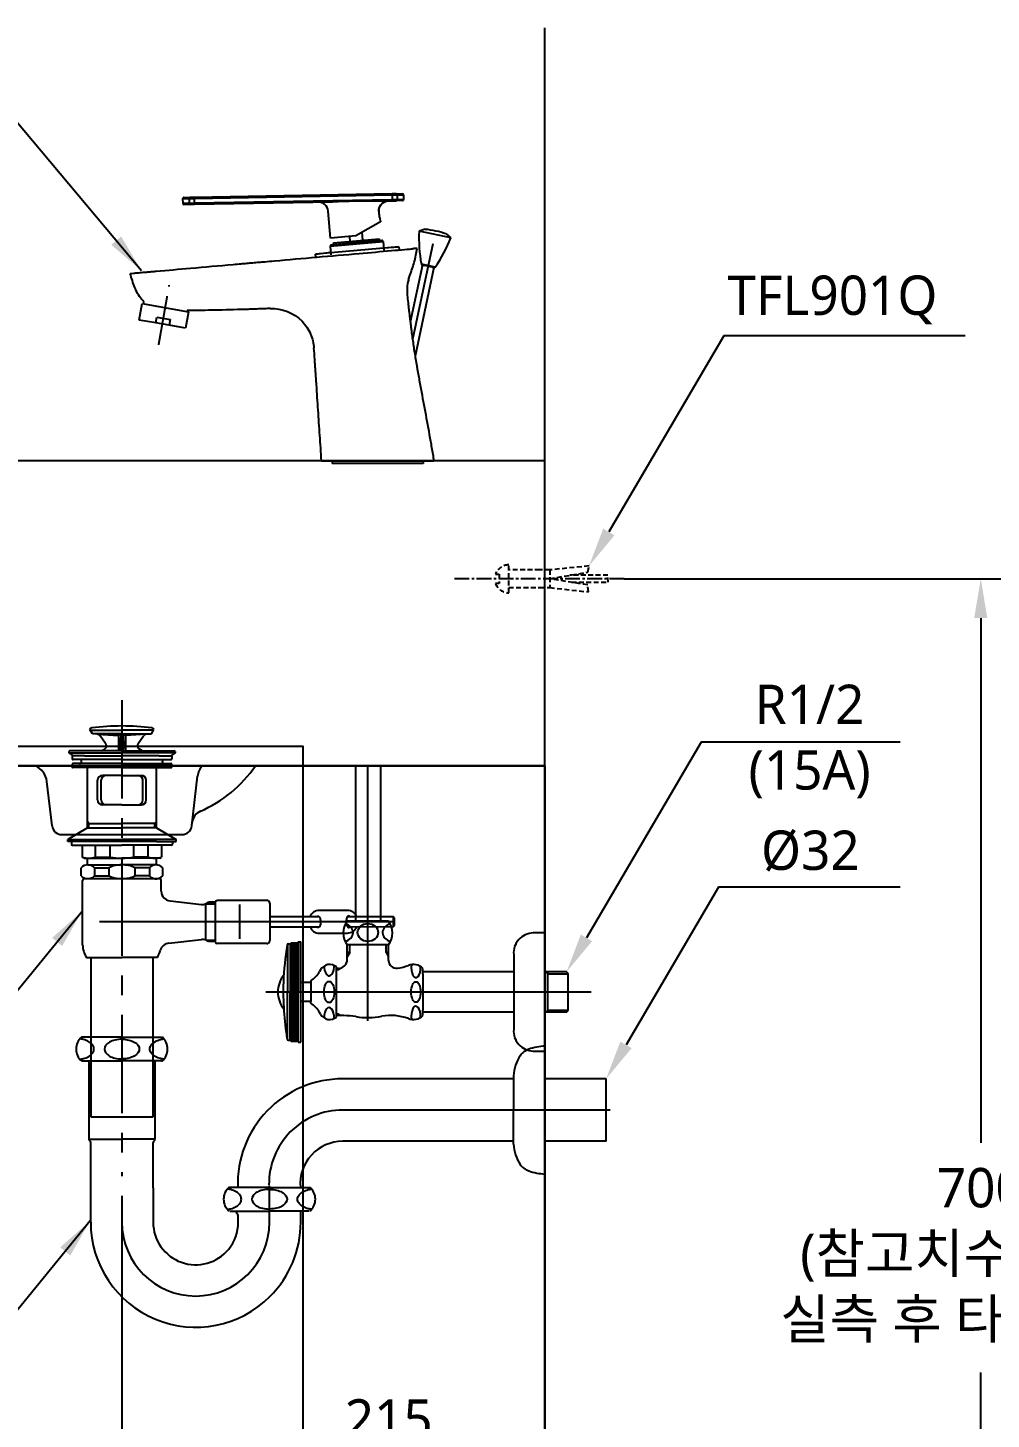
# Model space of a CAD drawing. Extents: x 6362 to 12807, y 0 to 2100.
# Drawn here: x 8499 to 8988, y 382 to 1089 of the extents above; entities that cross this region are included whole.
import ezdxf

# ---------------------------------------------------------------- set-up
doc = ezdxf.new("R2010")
doc.units = 0
doc.header["$LTSCALE"] = 20
doc.header["$MEASUREMENT"] = 0
for name, pattern in [('CENTER', [2, 1.25, -0.25, 0.25, -0.25]), ('CENTER2', [1.125, 0.75, -0.125, 0.125, -0.125]), ('HIDDEN2', [0.1875, 0.125, -0.0625])]:
    doc.linetypes.add(name, pattern=pattern)
doc.layers.get('0').update_dxf_attribs({"linetype": 'CONTINUOUS'})
doc.layers.get('DEFPOINTS').update_dxf_attribs({"linetype": 'CONTINUOUS'})
for name, color, linetype in [('1', 1, 'CONTINUOUS'), ('3', 3, 'CONTINUOUS'), ('4', 4, 'CONTINUOUS'), ('6', 6, 'CONTINUOUS'), ('7', 7, 'CONTINUOUS'), ('CENTER', 2, 'CENTER')]:
    doc.layers.add(name, color=color, linetype=linetype)
doc.styles.get("Standard").update_dxf_attribs({"font": 'NanumGothic.ttf'})
doc.dimstyles.get("Standard").update_dxf_attribs({"dimtxt": 2.5, "dimasz": 2, "dimexe": 2, "dimexo": 1, "dimgap": 1.5, "dimtad": 1, "dimdec": 0, "dimlfac": 10, "dimrnd": 0.5, "dimzin": 0, "dimdsep": 46, "dimtxsty": 'Standard', "dimcen": 0, "dimclrt": 2, "dimadec": 0, "dimazin": 0, "dimtfac": 1, "dimtdec": 0, "dimtmove": 0, "dimatfit": 3, "dimfxl": 1, "dimtolj": 1, "dimtzin": 0, "dimarcsym": 0})

# ---------------------------------------------------------------- blocks, each defined once
blk = doc.blocks.new('*D48')
at = {"color": 3, "lineweight": -2, "transparency": 16777216}
for p, q in [((8801.87, 809.14), (9003.11, 809.14)), ((8983.11, 789.14), (8983.11, 522.47)), ((8983.11, 129.14), (8983.11, 405.82)), ((8761.62, 109.14), (9003.11, 109.14))]:
    blk.add_line(p, q, dxfattribs=at)
at = {"color": 3, "transparency": 16777216}
for points in [[(8979.77, 789.14), (8986.44, 789.14), (8983.11, 809.14)], [(8979.77, 129.14), (8986.44, 129.14), (8983.11, 109.14)]]:
    blk.add_solid(points, dxfattribs=at)
at = {"layer": 'DEFPOINTS', "color": 0, "transparency": 16777216}
for p in [(8801.87, 809.14), (8761.62, 109.14), (8983.11, 109.14)]:
    blk.add_point(p, dxfattribs=at)
at = {"color": 2, "transparency": 16777216, "insert": (8983.11, 464.14), "char_height": 20, "attachment_point": 5}
blk.add_mtext('\\A1;700\\P(참고치수이므로\\P실측 후 타공할 것)', dxfattribs=at)
blk = doc.blocks.new('*D56')
at = {"color": 3, "lineweight": -2, "transparency": 16777216}
for p, q in [((8546.62, 495.6), (8546.62, 342.05)), ((8761.62, 424.14), (8761.62, 342.05)), ((8566.62, 362.05), (8741.62, 362.05))]:
    blk.add_line(p, q, dxfattribs=at)
at = {"color": 3, "transparency": 16777216}
for points in [[(8566.62, 365.38), (8566.62, 358.71), (8546.62, 362.05)], [(8741.62, 365.38), (8741.62, 358.71), (8761.62, 362.05)]]:
    blk.add_solid(points, dxfattribs=at)
at = {"layer": 'DEFPOINTS', "color": 0, "transparency": 16777216}
for p in [(8546.62, 495.6), (8761.62, 424.14), (8761.62, 362.05)]:
    blk.add_point(p, dxfattribs=at)
at = {"color": 2, "transparency": 16777216, "insert": (8682.21, 382.05), "char_height": 20, "attachment_point": 5}
blk.add_mtext('\\A1;215', dxfattribs=at)

msp = doc.modelspace()

# ---------------------------------------------------------------- linework, layer by layer
at = {"ltscale": 0.5}
for p, q in [((8653.55311, 869.14283), (8653.55311, 867.66431)), ((8699.68133, 869.14283), (8699.68133, 867.66431))]:
    msp.add_line(p, q, dxfattribs=at)
at = {"linetype": 'HIDDEN2'}
msp.add_line((8764.057, 813.64283), (8764.057, 804.64283), dxfattribs=at)
at = {"linetype": 'CENTER2', "ltscale": 0.5}
msp.add_line((8801.87292, 809.14283), (8715.27245, 809.14283), dxfattribs=at)
for p, q in [((8411.61722, 714.14283), (8761.61722, 714.14283)), ((8761.61722, 714.14283), (8761.61722, 424.14283))]:
    msp.add_line(p, q)
at = {"color": 2}
msp.add_line((8516.07163, 679.14283), (8577.16282, 679.14283), dxfattribs=at)
at = {"linetype": 'HIDDEN2'}
msp.add_lwpolyline([(8743.1787, 802.05353), (8743.1787, 816.23214, 0.316316832), (8736.508, 811.54283), (8738.29087, 811.54283), (8738.29087, 806.74283), (8736.508, 806.74283, 0.316316832)], format="xyb", close=True, dxfattribs=at)
for points in [[(8743.1787, 804.64283), (8758.98488, 804.64283), (8764.057, 804.64283), (8783.67623, 802.50614), (8783.3465, 806.01099), (8764.057, 809.14283), (8783.3465, 812.53727), (8784.00597, 815.67955), (8764.057, 813.64283), (8758.98488, 813.64283), (8743.1787, 813.64283)], [(8775.14347, 807.34283), (8793.66782, 807.34283), (8793.6192, 810.94283), (8774.28583, 810.94283)]]:
    msp.add_lwpolyline(points, dxfattribs=at)
at = {"layer": '1'}
msp.add_line((8761.61722, 109.14283), (8761.61722, 1089.14283), dxfattribs=at)
at = {"layer": '1', "color": 7, "linetype": 'Continuous'}
for p, q in [((8683.89437, 1004.73344), (8583.41296, 1002.97954)), ((8583.42169, 1002.47961), (8683.90309, 1004.23352)), ((8686.13557, 1004.77257), (8683.89437, 1004.73344)), ((8683.89437, 1004.73344), (8683.90309, 1004.23352)), ((8683.90309, 1004.23352), (8686.59254, 1004.28047)), ((8683.90309, 1004.23352), (8683.94672, 1001.7339)), ((8686.13557, 1004.77257), (8689.1952, 1004.82597)), ((8686.59254, 1004.28047), (8689.70385, 1004.33478)), ((8686.63617, 1001.78085), (8686.59254, 1004.28047)), ((8689.70385, 1004.33478), (8689.74748, 1001.83516)), ((8577.62093, 1002.37836), (8580.73224, 1002.43267)), ((8577.66456, 999.87874), (8577.62093, 1002.37836)), ((8580.77587, 999.93305), (8577.66456, 999.87874)), ((8578.11212, 1002.88701), (8581.17176, 1002.94042)), ((8581.23284, 999.44095), (8578.17321, 999.38754)), ((8580.73224, 1002.43267), (8583.42169, 1002.47961)), ((8580.73224, 1002.43267), (8580.77587, 999.93305)), ((8583.46532, 999.97999), (8580.77587, 999.93305)), ((8583.41296, 1002.97954), (8581.17176, 1002.94042)), ((8581.23284, 999.44095), (8583.47405, 999.48007)), ((8583.41296, 1002.97954), (8583.42169, 1002.47961)), ((8583.46532, 999.97999), (8583.42169, 1002.47961)), ((8683.94672, 1001.7339), (8583.46532, 999.97999)), ((8583.47405, 999.48007), (8583.46532, 999.97999)), ((8583.47405, 999.48007), (8653.66468, 1000.70525)), ((8675.04424, 1001.07844), (8683.95545, 1001.23398)), ((8686.63617, 1001.78085), (8683.94672, 1001.7339)), ((8683.95545, 1001.23398), (8683.94672, 1001.7339)), ((8683.95545, 1001.23398), (8686.19665, 1001.2731)), ((8689.25629, 1001.3265), (8686.19665, 1001.2731)), ((8689.74748, 1001.83516), (8686.63617, 1001.78085)), ((8652.58754, 982.2282), (8651.38149, 996.01347)), ((8677.96027, 990.53319), (8665.53807, 983.36123)), ((8677.87506, 991.50712), (8677.96027, 990.53319)), ((8665.53807, 983.36123), (8652.58754, 982.2282)), ((8662.61668, 980.61075), (8662.40005, 983.08679)), ((8668.54807, 985.09904), (8668.8927, 981.15983)), ((8687.40942, 977.76072), (8644.97152, 974.04789)), ((8652.4368, 978.21439), (8665.88543, 979.39099)), ((8652.4368, 978.21439), (8652.829, 973.73151)), ((8665.84185, 979.88909), (8652.89132, 978.75606)), ((8654.14902, 979.86992), (8677.36036, 981.90065)), ((8654.23618, 978.87372), (8654.14902, 979.86992)), ((8678.79238, 981.02212), (8665.84185, 979.88909)), ((8665.88543, 979.39099), (8679.33405, 980.56759)), ((8677.36036, 981.90065), (8677.44752, 980.90445)), ((8679.33405, 980.56759), (8679.72626, 976.08472)), ((8679.61031, 977.41016), (8687.40942, 977.76072)), ((8687.40942, 977.76072), (8687.53939, 976.27518)), ((8644.97152, 974.04789), (8652.71302, 975.05696)), ((8645.10149, 972.56235), (8644.97152, 974.04789)), ((8555.37933, 940.64003), (8556.85534, 949.0109)), ((8556.85534, 949.0109), (8580.49072, 944.84334)), ((8557.64318, 948.87198), (8557.83055, 949.93459)), ((8563.82127, 939.15149), (8555.37933, 940.64003)), ((8563.82127, 939.15149), (8564.34221, 942.10592)), ((8564.34221, 942.10592), (8571.09372, 940.91544)), ((8571.09372, 940.91544), (8570.57277, 937.96102)), ((8580.49072, 944.84334), (8579.01471, 936.47248)), ((8579.78588, 945.45302), (8579.70288, 944.98227)), ((8570.57277, 937.96102), (8563.82127, 939.15149)), ((8579.01471, 936.47248), (8570.57277, 937.96102)), ((8699.68133, 867.66431), (8653.55311, 867.66431))]:
    msp.add_line(p, q, dxfattribs=at)
at = {"layer": '1', "color": 3}
for p, q in [((8852.44386, 932.57113), (8794.11104, 832.93897)), ((8975.13252, 932.57113), (8852.44386, 932.57113)), ((8840.96695, 726.13382), (8782.7223, 626.65225)), ((8942.20195, 726.13382), (8840.96695, 726.13382)), ((8849.76039, 652.46103), (8802.81424, 572.27725)), ((8942.20195, 652.46103), (8849.76039, 652.46103))]:
    msp.add_line(p, q, dxfattribs=at)
at = {"layer": '1', "color": 7, "linetype": 'Continuous'}
for centre, radius, start, end in [((8689.20393, 1004.32605), 0.5, 1.00020906, 90.99999075), ((8578.12085, 1002.38708), 0.5, 90.99999075, 181.00020906), ((8578.16448, 999.88746), 0.5, 181.00020906, 270.99999075), ((8646.40051, 995.5777), 5, 4.76016004, 90.99999075), ((8689.24756, 1001.82643), 0.5, 270.99999075, 1.00020906), ((8652.93489, 978.25797), 0.5, 95.00014925, 185.00014155), ((8678.83596, 980.52401), 0.5, 5.00014155, 95.00014925), ((8713.01106, 955.51988), 21.5, 165.64525328, 185.92846745)]:
    msp.add_arc(centre, radius, start, end, dxfattribs=at)
at = {"layer": '1', "color": 7, "linetype": 'Continuous', "extrusion": (0, 0, -1)}
msp.add_arc((-8569.44129, 962.35196), 17, 313.07750562, 337.32487262, dxfattribs=at)
for centre, major_axis, ratio, start_param, end_param in [((8686.14429, 1004.27264), (0.00873, -0.49992), 0.896618, 3.141592654, 4.71238898), ((8581.18048, 1002.4405), (-0.00873, 0.49992), 0.896618, 4.71238898, 6.283185307), ((8581.22412, 999.94087), (-0.00873, 0.49992), 0.896618, 3.141592654, 4.71238898), ((8682.09531, 996.20075), (-0.08726, 4.99924), 0.978413, 4.644078119, 6.283185307), ((8682.24638, 996.20339), (0.08726, -4.99924), 0.999997, 1.661177217, 3.141787889), ((8686.18793, 1001.77302), (0.00873, -0.49992), 0.896618, 4.71238898, 6.283185307), ((8713.00983, 955.51545), (-20.71889, 5.74262), 0.999735, 0.000012834, 0.097610156), ((8622.78324, 924.99171), (-19.98137, 7.93692), 1, 1.153488925, 1.989306429)]:
    msp.add_ellipse(centre, major_axis=major_axis, ratio=ratio, start_param=start_param, end_param=end_param, dxfattribs=at)
at = {"layer": '1', "color": 7, "linetype": 'Continuous'}
for points, knots in [([(8675.04424, 1001.07844), (8673.69633, 1001.05491), (8672.3463, 1001.05271), (8669.3637, 1001.04766), (8667.73034, 1001.04646), (8665.52243, 1001.02392), (8664.94774, 1001.01624), (8663.28621, 1000.98798), (8662.19939, 1000.96173), (8659.56, 1000.88453), (8658.00753, 1000.82767), (8655.52525, 1000.74859), (8654.59465, 1000.72149), (8653.66468, 1000.70525)], [0, 0, 0, 0, 0.18944166, 0.18944166, 0.418460024, 0.418460024, 0.499035031, 0.499035031, 0.651443505, 0.651443505, 0.869303726, 0.869303726, 1, 1, 1, 1]), ([(8677.22135, 995.77434), (8677.21753, 995.56515), (8677.21861, 995.34221), (8677.23677, 994.78965), (8677.26124, 994.44721), (8677.33464, 993.79333), (8677.38392, 993.47259), (8677.49431, 992.88505), (8677.55678, 992.61072), (8677.67599, 992.13878), (8677.73396, 991.93657), (8677.82369, 991.63714), (8677.85639, 991.53605), (8677.87573, 991.47615), (8677.87839, 991.46788), (8677.87837, 991.46789)], [0, 0, 0, 0, 0.114939374, 0.114939374, 0.279353996, 0.279353996, 0.440312112, 0.440312112, 0.602680747, 0.602680747, 0.769066054, 0.769066054, 0.935926829, 0.935926829, 1, 1, 1, 1]), ([(8677.26177, 996.59469), (8677.24881, 996.43194), (8677.23717, 996.24943), (8677.22587, 995.9637), (8677.2231, 995.87022), (8677.22135, 995.77434)], [0, 0, 0, 0, 0.685433532, 0.685433532, 1, 1, 1, 1]), ([(8619.23882, 970.29967), (8620.86241, 970.44172), (8629.67708, 971.2129), (8645.69104, 972.61394), (8665.51647, 974.34844), (8678.14639, 975.45341), (8683.5829, 975.92904)], [0, 0, 0, 0, 0.075727638, 0.41110137, 0.746475102, 1, 1, 1, 1]), ([(8683.5829, 975.92904), (8685.90612, 976.13231), (8688.21197, 976.33404), (8692.13556, 976.6773), (8693.61335, 976.8066), (8694.25107, 976.86239)], [0, 0, 0, 0, 0.5, 0.5, 1, 1, 1, 1]), ([(8692.94906, 963.24936), (8693.80091, 965.45933), (8694.54616, 967.73111), (8695.80172, 972.34641), (8696.31302, 974.70009), (8696.70165, 977.07679)], [0, 0, 0, 0, 0.496999027, 0.496999027, 1, 1, 1, 1]), ([(8696.70165, 977.07679), (8696.70187, 977.07681), (8696.69637, 977.07633), (8696.58957, 977.06698), (8696.07928, 977.02234), (8694.89461, 976.91869), (8694.59007, 976.89205), (8694.25107, 976.86239)], [0, 0, 0, 0, 0.083269735, 0.083269735, 0.791492061, 0.791492061, 1, 1, 1, 1]), ([(8563.98039, 965.46518), (8569.82174, 965.97623), (8582.85294, 967.11632), (8597.24535, 968.37549), (8605.79275, 969.12329), (8607.14884, 969.24193)], [0, 0, 0, 0, 0.40612002, 0.90577848, 1, 1, 1, 1]), ([(8607.14884, 969.24193), (8608.15641, 969.33008), (8610.17173, 969.5064), (8612.1864, 969.68266), (8614.20116, 969.85893), (8616.21603, 970.03521), (8618.23151, 970.21155), (8619.23882, 970.29967)], [0, 0, 0, 0, 0.25, 0.5, 0.5, 0.75, 1, 1, 1, 1]), ([(8553.75529, 955.79838), (8553.57441, 956.23131), (8552.44443, 959.01464), (8551.49536, 961.86929), (8550.82811, 964.31451)], [0, 0, 0, 0, 0.156198051, 1, 1, 1, 1]), ([(8552.44849, 964.45627), (8552.5216, 964.46267), (8552.69542, 964.47788), (8553.15205, 964.51783), (8553.92195, 964.58519), (8555.1343, 964.69125), (8556.59397, 964.81895), (8558.25543, 964.96431), (8560.0718, 965.12323), (8561.99554, 965.29153), (8563.31751, 965.40719), (8563.98034, 965.46518)], [0, 0, 0, 0, 0.062499865, 0.125000071, 0.250000481, 0.375000892, 0.500001303, 0.625001713, 0.750002124, 0.875002535, 1, 1, 1, 1]), ([(8691.62604, 953.29927), (8691.75972, 952.01191), (8691.95593, 950.16283), (8692.22036, 947.75264), (8692.3777, 946.34845), (8692.50562, 945.22534), (8692.63496, 944.10239), (8692.79935, 942.69902), (8693.00121, 941.01552), (8693.20787, 939.33262), (8693.41955, 937.65033), (8693.85339, 934.28708), (8694.54504, 929.24748), (8695.39726, 923.66012), (8696.04438, 919.75706), (8696.42877, 917.52923), (8696.81862, 915.30236), (8697.31203, 912.51984), (8698.51601, 905.84533), (8700.37703, 895.84365), (8702.43035, 884.72792), (8703.99668, 875.82161), (8704.78366, 871.36915), (8705.17669, 869.14283)], [0, 0, 0, 0, 0.045535933, 0.065420601, 0.085305269, 0.095247603, 0.105189937, 0.125074605, 0.144959274, 0.164843942, 0.18472861, 0.204613278, 0.28415195, 0.363690622, 0.403459958, 0.423344626, 0.443229294, 0.48299863, 0.522767967, 0.681845311, 0.840922656, 0.920461328, 1, 1, 1, 1]), ([(8609.17949, 946.03157), (8604.0489, 945.87689), (8598.91746, 945.75034), (8589.51038, 945.56997), (8585.23421, 945.51227), (8580.95936, 945.4659)], [0, 0, 0, 0, 0.545543874, 0.545543874, 1, 1, 1, 1]), ([(8621.32529, 946.45119), (8620.31329, 946.41195), (8618.28922, 946.33551), (8616.26499, 946.2633), (8614.24069, 946.19327), (8612.21631, 946.12543), (8610.19178, 946.06209), (8609.17949, 946.03157)], [0, 0, 0, 0, 0.25, 0.5, 0.5, 0.75, 1, 1, 1, 1]), ([(8638.15559, 940.02304), (8640.01791, 938.11847), (8641.49926, 935.87451), (8643.52259, 931.20492), (8644.0689, 928.78883), (8644.23, 926.50378)], [0, 0, 0, 0, 0.5, 0.5, 1, 1, 1, 1]), ([(8648.05777, 869.14283), (8647.91514, 871.29026), (8647.62987, 875.5851), (8647.05935, 884.17479), (8646.3462, 894.91191), (8645.70431, 904.57531), (8645.27719, 911.01764), (8645.09927, 913.70194), (8644.9569, 915.84938), (8644.8141, 917.99679), (8644.57579, 921.54854), (8644.36684, 924.56299), (8644.23, 926.50378)], [0, 0, 0, 0, 0.112308708, 0.224617416, 0.449234832, 0.673852248, 0.730006602, 0.786160956, 0.814238133, 0.84231531, 0.898469664, 1, 1, 1, 1]), ([(8648.05776, 869.14283), (8648.05777, 869.14283), (8648.1004, 869.14283), (8648.27056, 869.14283), (8648.42997, 869.14283), (8648.69977, 869.14283), (8648.90047, 869.14283), (8649.30603, 869.14283), (8650.03885, 869.14283), (8651.15665, 869.14283), (8652.50212, 869.14283), (8654.06464, 869.14283), (8655.83042, 869.14283), (8657.78503, 869.14283), (8660.62094, 869.14283), (8663.76736, 869.14283), (8667.14735, 869.14283), (8669.33978, 869.14283), (8671.13079, 869.14283), (8672.94284, 869.14283), (8676.15892, 869.14283), (8679.89179, 869.14283), (8683.57625, 869.14283), (8687.19106, 869.14283), (8691.50866, 869.14283), (8696.14411, 869.14283), (8700.01953, 869.14283), (8702.45613, 869.14283), (8703.67967, 869.14283), (8704.23423, 869.14283), (8704.919, 869.14283), (8705.17668, 869.14283), (8705.17669, 869.14283)], [0, 0, 0, 0, 0.031250001, 0.031250001, 0.062500002, 0.070312502, 0.078125002, 0.093750003, 0.125000004, 0.156250004, 0.187500005, 0.218750006, 0.250000007, 0.281250008, 0.312500009, 0.375000011, 0.406250011, 0.437500012, 0.453125013, 0.468750013, 0.500000014, 0.562500016, 0.593750017, 0.625000018, 0.687500019, 0.750000021, 0.812500023, 0.875000025, 0.906250026, 0.921875026, 0.937500027, 1, 1, 1, 1])]:
    msp.add_open_spline(points, degree=3, knots=knots, dxfattribs=at)
for points, degree in [([(8550.8281, 964.3145), (8550.82811, 964.31451), (8551.37108, 964.36201), (8552.44849, 964.45627)], 3), ([(8692.29105, 961.25845), (8692.182, 960.84907)], 1), ([(8691.62604, 953.29928), (8691.62604, 953.29927), (8691.62589, 953.29777), (8691.62558, 953.29479)], 3), ([(8691.62604, 953.29928), (8691.62604, 953.29927), (8691.62589, 953.29777), (8691.62558, 953.29479)], 3), ([(8580.95938, 945.46462), (8580.56812, 945.46069), (8580.17699, 945.45683), (8579.78588, 945.45299)], 3), ([(8621.94059, 946.47519), (8621.73549, 946.46715), (8621.53039, 946.45915), (8621.32529, 946.45119)], 3)]:
    msp.add_open_spline(points, degree=degree, dxfattribs=at)
at = {"layer": '1', "color": 1, "linetype": 'CENTER'}
msp.add_open_spline([(8565.35561, 928.11312), (8566.22386, 933.03715), (8570.69267, 958.38106)], degree=1, knots=[0, 0, 0.162681685, 1, 1], dxfattribs=at)
at = {"layer": '1', "color": 3}
for points in [[(8796.98761, 831.25479), (8791.23447, 834.62315), (8784.00597, 815.67955)], [(8785.59887, 624.96807), (8779.84573, 628.33643), (8772.61722, 609.39283)], [(8805.69081, 570.59307), (8799.93767, 573.96143), (8792.70917, 555.01783)]]:
    msp.add_solid(points, dxfattribs=at)
at = {"layer": '3'}
for p, q in [((8531.61722, 730.33724), (8530.3859, 732.46995)), ((8530.50244, 732.2681), (8546.61722, 732.2681)), ((8546.61722, 730.33724), (8531.61722, 730.33724)), ((8534.1325, 730.15295), (8544.86722, 729.45158)), ((8538.34256, 725.45795), (8535.62436, 729.31092)), ((8546.61722, 730.33724), (8544.86722, 729.45158)), ((8544.86722, 729.45158), (8544.86722, 721.73724)), ((8546.09955, 730.07525), (8545.66722, 723.66737)), ((8562.732, 732.2681), (8546.61722, 732.2681)), ((8546.61722, 730.33724), (8548.36722, 729.45158)), ((8546.61722, 730.33724), (8561.61722, 730.33724)), ((8547.1349, 730.07525), (8547.56722, 723.66737)), ((8559.10195, 730.15295), (8548.36722, 729.45158)), ((8548.36722, 729.45158), (8548.36722, 721.73724)), ((8554.89188, 725.45795), (8557.61009, 729.31092)), ((8561.61722, 730.33724), (8562.84854, 732.46995)), ((8519.61722, 721.33724), (8519.61722, 720.73724)), ((8529.31722, 721.73724), (8520.01722, 721.73724)), ((8546.61722, 721.73724), (8529.31722, 721.73724)), ((8536.2608, 721.73724), (8537.70832, 722.57297)), ((8545.66722, 723.69157), (8546.61722, 723.69157)), ((8545.87032, 721.73724), (8545.66722, 723.69157)), ((8547.56722, 723.69157), (8546.61722, 723.69157)), ((8546.61722, 721.73724), (8563.91722, 721.73724)), ((8547.36412, 721.73724), (8547.56722, 723.69157)), ((8556.97365, 721.73724), (8555.52613, 722.57297)), ((8563.91722, 721.73724), (8573.21722, 721.73724)), ((8573.61722, 721.33724), (8573.61722, 720.73724)), ((8519.61722, 720.73724), (8546.61722, 720.73724)), ((8519.61722, 720.73724), (8521.75944, 719.23724)), ((8521.31539, 719.03724), (8521.31539, 717.73724)), ((8521.31539, 714.73724), (8521.31539, 713.43724)), ((8527.61722, 719.23724), (8521.51539, 719.23724)), ((8546.61722, 717.23724), (8521.81539, 717.23724)), ((8546.61722, 715.23724), (8521.81539, 715.23724)), ((8527.61722, 719.23724), (8546.61722, 719.23724)), ((8573.61722, 720.73724), (8546.61722, 720.73724)), ((8565.61722, 719.23724), (8546.61722, 719.23724)), ((8546.61722, 717.23724), (8571.41906, 717.23724)), ((8546.61722, 715.23724), (8571.41906, 715.23724)), ((8565.61722, 719.23724), (8571.71906, 719.23724)), ((8573.61722, 720.73724), (8571.475, 719.23724)), ((8571.91906, 719.03724), (8571.91906, 717.73724)), ((8571.91906, 714.73724), (8571.91906, 713.43724)), ((8546.61722, 713.23724), (8521.51539, 713.23724)), ((8529.11722, 682.64283), (8529.11722, 713.23724)), ((8546.61722, 709.23724), (8536.74285, 709.23724)), ((8546.61722, 713.23724), (8571.71906, 713.23724)), ((8546.61722, 709.23724), (8556.49159, 709.23724)), ((8564.11722, 682.64283), (8564.11722, 713.23724)), ((8534.24285, 696.73724), (8534.24285, 706.73724)), ((8536.01062, 696.73724), (8536.01062, 706.73724)), ((8557.22382, 696.73724), (8557.22382, 706.73724)), ((8558.99159, 696.73724), (8558.99159, 706.73724)), ((8546.61722, 694.23724), (8536.74285, 694.23724)), ((8546.61722, 694.23724), (8556.49159, 694.23724)), ((8529.81722, 684.73724), (8529.11722, 685.94968)), ((8563.41722, 684.73724), (8564.11722, 685.94968)), ((8529.11722, 682.64283), (8519.11722, 676.64283)), ((8529.11722, 684.73724), (8546.61722, 684.73724)), ((8529.11722, 682.64283), (8546.61722, 682.64283)), ((8529.81722, 682.64283), (8529.81722, 684.73724)), ((8564.11722, 684.73724), (8546.61722, 684.73724)), ((8564.11722, 682.64283), (8546.61722, 682.64283)), ((8563.41722, 682.64283), (8563.41722, 684.73724)), ((8564.11722, 682.64283), (8574.11722, 676.64283)), ((8519.11722, 675.64283), (8519.11722, 676.64283)), ((8519.11722, 676.64283), (8546.61722, 676.64283)), ((8529.11722, 675.64283), (8519.11722, 675.64283)), ((8520.92509, 675.64283), (8520.92509, 674.34283)), ((8521.42509, 673.84283), (8526.42509, 673.84283)), ((8526.42509, 673.84283), (8526.42509, 667.72019)), ((8526.42509, 673.84283), (8546.61722, 673.84283)), ((8564.11722, 675.64283), (8529.11722, 675.64283)), ((8533.19988, 667.72019), (8533.19988, 673.84283)), ((8540.60054, 667.72019), (8540.60054, 673.84283)), ((8574.11722, 676.64283), (8546.61722, 676.64283)), ((8566.80935, 673.84283), (8546.61722, 673.84283)), ((8552.63391, 667.72019), (8552.63391, 673.84283)), ((8560.03457, 667.72019), (8560.03457, 673.84283)), ((8564.11722, 675.64283), (8574.11722, 675.64283)), ((8571.80935, 673.84283), (8566.80935, 673.84283)), ((8566.80935, 673.84283), (8566.80935, 667.72019)), ((8572.30935, 675.64283), (8572.30935, 674.34283)), ((8574.11722, 675.64283), (8574.11722, 676.64283)), ((8527.42509, 667.14283), (8526.42509, 667.72019)), ((8527.42509, 667.14283), (8528.82509, 667.14283)), ((8528.82509, 667.14283), (8546.61722, 667.14283)), ((8529.11722, 663.7316), (8529.11722, 667.14283)), ((8533.19988, 667.72019), (8540.60054, 667.72019)), ((8564.40935, 667.14283), (8546.61722, 667.14283)), ((8560.03457, 667.72019), (8552.63391, 667.72019)), ((8564.11722, 663.7316), (8564.11722, 667.14283)), ((8565.80935, 667.14283), (8564.40935, 667.14283)), ((8565.80935, 667.14283), (8566.80935, 667.72019)), ((8525.87353, 658.18062), (8525.87353, 662.29387)), ((8529.26092, 663.73724), (8546.37353, 663.73724)), ((8532.64831, 662.29387), (8532.64831, 658.18062)), ((8532.64831, 662.29387), (8540.04897, 662.29387)), ((8532.64831, 658.18062), (8540.04897, 658.18062)), ((8540.04897, 662.29387), (8540.04897, 658.18062)), ((8563.97353, 663.73724), (8546.86092, 663.73724)), ((8560.58614, 662.29387), (8553.18547, 662.29387)), ((8553.18547, 662.29387), (8553.18547, 658.18062)), ((8560.58614, 658.18062), (8553.18547, 658.18062)), ((8560.58614, 662.29387), (8560.58614, 658.18062)), ((8567.36092, 658.18062), (8567.36092, 662.29387)), ((8526.61722, 623.1349), (8526.61722, 655.73724)), ((8546.61722, 656.73724), (8527.61722, 656.73724)), ((8563.97353, 656.73724), (8546.61722, 656.73724)), ((8563.41722, 656.73724), (8563.97353, 656.73724)), ((8563.97353, 656.73724), (8564.37353, 656.73724)), ((8565.61722, 656.73724), (8564.11722, 656.73724)), ((8566.61722, 650.373), (8566.61722, 655.73724)), ((8571.08456, 645.40146), (8587.11878, 643.6835)), ((8589.14745, 643.93724), (8594.25302, 643.93724)), ((8589.28654, 625.48724), (8589.28654, 643.98724)), ((8590.61722, 644.73724), (8590.61722, 643.93724)), ((8594.27843, 644.73724), (8590.61722, 644.73724)), ((8594.25302, 643.93724), (8594.25302, 644.93724)), ((8594.25302, 624.53724), (8594.25302, 643.93724)), ((8595.05302, 645.73724), (8620.25302, 645.73724)), ((8606.61722, 626.19933), (8606.61722, 643.63724)), ((8621.75302, 644.23724), (8621.75302, 638.46605)), ((8640.98204, 637.28935), (8621.54173, 637.25987)), ((8621.75302, 638.46605), (8621.75302, 625.23724)), ((8646.93172, 637.29837), (8640.98204, 637.28935)), ((8657.9486, 640.56508), (8646.88971, 640.54831)), ((8661.23498, 640.57006), (8657.9486, 640.56508)), ((8684.56724, 637.35543), (8661.20282, 637.32001)), ((8685.068, 636.85619), (8684.56724, 637.35543)), ((8684.57482, 632.35544), (8684.56724, 637.35543)), ((8685.07406, 632.85619), (8685.068, 636.85619)), ((8606.61722, 634.73724), (8535.25767, 634.73724)), ((8606.61722, 634.73724), (8538.1173, 634.63339)), ((8685.07103, 634.85619), (8606.61722, 634.73724)), ((8622.3491, 632.26109), (8646.9393, 632.29837)), ((8661.2104, 632.32001), (8684.57482, 632.35544)), ((8684.57482, 632.35544), (8685.07406, 632.85619)), ((8570.4861, 624.00891), (8587.11878, 625.79098)), ((8589.28654, 625.48724), (8594.25302, 625.48724)), ((8590.61722, 624.73724), (8590.61722, 625.53724)), ((8594.27843, 624.73724), (8590.61722, 624.73724)), ((8620.25302, 623.73724), (8595.05302, 623.73724)), ((8646.90714, 629.04832), (8658.22978, 629.06549)), ((8658.22978, 629.06549), (8661.25242, 629.07007)), ((8528.61722, 616.73724), (8546.61722, 616.73724)), ((8530.74222, 616.73724), (8530.74222, 535.73724)), ((8564.61722, 616.73724), (8546.61722, 616.73724)), ((8562.49222, 535.73724), (8562.49222, 616.73724)), ((8530.74222, 535.73724), (8562.49222, 535.73724)), ((8562.49222, 535.73724), (8561.79222, 535.73724))]:
    msp.add_line(p, q, dxfattribs=at)
for points in [[(8645.55841, 637.29629, -0.044238089), (8645.81011, 637.57607, -0.189273345), (8646.24438, 637.74733, -0.189273345), (8646.67917, 637.57738, -0.101058622), (8647.17645, 636.8847, -0.059301535), (8647.45349, 635.9977, -0.045721536), (8647.56514, 634.79933, -0.045721536)], [(8662.57614, 637.32209, 0.044238089), (8662.32359, 637.6011, 0.189273345), (8661.8888, 637.77105, 0.189273345), (8661.45453, 637.59979, 0.101058622), (8660.95936, 636.9056, 0.059301535), (8660.685, 636.01776, 0.045721536), (8660.57699, 634.81905, 0.045721536)], [(8647.56514, 634.79933, -0.045721536), (8647.45713, 633.60062, -0.059301535), (8647.18277, 632.71278, -0.101058622), (8646.6876, 632.01859, -0.189273345), (8646.25333, 631.84733, -0.189273345), (8645.81854, 632.01728, -0.044238089), (8645.56599, 632.29629, -0.059301535)], [(8660.57699, 634.81905, 0.045721536), (8660.68863, 633.62068, 0.059301535), (8660.96568, 632.73368, 0.101058622), (8661.46296, 632.041, 0.189273345), (8661.89774, 631.87105, 0.189273345), (8662.33202, 632.04231, 0.044238089), (8662.58372, 632.32209, 0.059301535)]]:
    msp.add_lwpolyline(points, format="xyb", dxfattribs=at)
for centre, radius, start, end in [((8531.46722, 732.2681), 1.1, 97.32041367, 169.42619898), ((8546.61722, 614.33724), 120, 90, 97.32041367), ((8533.99011, 728.15799), 2, 35.20232507, 86.26180949), ((8546.61722, 614.33724), 120, 82.67958633, 90), ((8559.24433, 728.15799), 2, 93.73819051, 144.79767493), ((8561.76722, 732.2681), 1.1, 10.57380102, 82.67958633), ((8520.01722, 721.33724), 0.4, 90, 180), ((8536.70832, 724.30502), 2, 300, 35.20232507), ((8556.52613, 724.30502), 2, 144.79767493, 240), ((8573.21722, 721.33724), 0.4, 0, 90), ((8521.51539, 719.03724), 0.2, 90, 180), ((8521.81539, 717.73724), 0.5, 180, 270), ((8521.81539, 714.73724), 0.5, 90, 180), ((8525.11722, 716.23724), 1, 270, 90), ((8568.11722, 716.23724), 1, 90, 270), ((8571.41906, 717.73724), 0.5, 270, 0), ((8571.41906, 714.73724), 0.5, 0, 90), ((8571.71906, 719.03724), 0.2, 0, 90), ((8521.51539, 713.43724), 0.2, 180, 270), ((8536.74285, 706.73724), 2.5, 90, 180), ((8538.51062, 706.73724), 2.5, 90, 180), ((8554.72382, 706.73724), 2.5, 0, 90), ((8556.49159, 706.73724), 2.5, 0, 90), ((8571.71906, 713.43724), 0.2, 270, 0), ((8536.74285, 696.73724), 2.5, 180, 270), ((8538.51062, 696.73724), 2.5, 180, 270), ((8554.72382, 696.73724), 2.5, 270, 0), ((8556.49159, 696.73724), 2.5, 270, 0), ((8521.42509, 674.34283), 0.5, 180, 270), ((8571.80935, 674.34283), 0.5, 270, 0), ((8529.81248, 677.32204), 10.18185, 250.56792502, 289.43207498), ((8546.42508, 696.59517), 29.45658, 258.59556617, 270.3737354), ((8546.80936, 696.59517), 29.45658, 269.6262646, 281.40443383), ((8563.42196, 677.32204), 10.18185, 250.56792502, 289.43207498), ((8529.26092, 659.02944), 4.70435, 43.94093732, 136.05906268), ((8529.26092, 661.44504), 4.70435, 223.94093732, 316.05906268), ((8546.15133, 650.13276), 13.60629, 89.06429532, 116.64718661), ((8546.15133, 670.34172), 13.60629, 243.35281339, 270.93570468), ((8547.08311, 650.13276), 13.60629, 63.35281339, 90.93570468), ((8547.08311, 670.34172), 13.60629, 269.06429532, 296.64718661), ((8563.97353, 659.02944), 4.70435, 43.94093732, 136.05906268), ((8563.97353, 661.44504), 4.70435, 223.94093732, 316.05906268), ((8527.61722, 655.73724), 1, 90, 180), ((8565.61722, 655.73724), 1, 0, 90), ((8571.61722, 650.373), 5, 180, 263.88449643), ((8587.52568, 648.66692), 5, 265.33216468, 308.19271972), ((8595.05302, 644.93724), 0.8, 90, 180), ((8620.25302, 644.23724), 1.5, 0, 90), ((8646.89729, 635.54831), 5, 90.08686971, 159.59955459), ((8661.24256, 635.57006), 5, 20.57418482, 90.08686971), ((8646.89956, 634.04832), 5, 200.57418482, 270.08686971), ((8661.24484, 634.07007), 5, 270.08686971, 339.59955459), ((8539.60563, 623.68383), 13, 182.42004342, 212.30000816), ((8571.01877, 619.03736), 5, 96.11547581, 165.04046432), ((8587.52568, 620.80757), 5, 51.80728028, 94.66783532), ((8595.05302, 624.53724), 0.8, 180, 270), ((8620.25302, 625.23724), 1.5, 270, 0), ((8553.62882, 623.68383), 13, 327.69999184, 345.040466)]:
    msp.add_arc(centre, radius, start, end, dxfattribs=at)
at = {"layer": '4'}
for p, q in [((8530.36722, 576.14283), (8526.07572, 576.14283)), ((8530.36722, 576.14283), (8526.07572, 576.14283)), ((8546.61722, 576.14283), (8530.36722, 576.14283)), ((8546.61722, 576.14283), (8530.36722, 576.14283)), ((8546.61722, 576.14283), (8562.86722, 576.14283)), ((8546.61722, 576.14283), (8562.86722, 576.14283)), ((8562.86722, 576.14283), (8567.15872, 576.14283)), ((8562.86722, 576.14283), (8567.15872, 576.14283)), ((8761.61722, 539.14283), (8761.61722, 571.64283)), ((8526.46722, 564.14283), (8526.07572, 564.14283)), ((8526.46722, 564.14283), (8546.61722, 564.14283)), ((8529.81722, 564.14283), (8529.81722, 524.36271)), ((8566.76722, 564.14283), (8546.61722, 564.14283)), ((8563.41722, 564.14283), (8563.41722, 524.36271)), ((8566.76722, 564.14283), (8567.15872, 564.14283)), ((8745.63725, 555.01783), (8658.84624, 555.01783)), ((8745.63725, 556.53757), (8745.63725, 539.14283)), ((8792.70917, 555.01783), (8761.61722, 555.01783)), ((8792.70917, 523.26783), (8792.70917, 555.01783)), ((8794.70917, 539.14283), (8658.84624, 539.14283)), ((8745.63725, 521.7481), (8745.63725, 539.14283)), ((8761.61722, 539.14283), (8761.61722, 506.64283)), ((8529.81722, 524.36271), (8546.61722, 524.36271)), ((8563.41722, 524.36271), (8546.61722, 524.36271)), ((8745.63725, 523.26783), (8658.84624, 523.26783)), ((8792.70917, 523.26783), (8761.61722, 523.26783)), ((8530.74222, 482.14283), (8530.74222, 522.71783)), ((8562.49222, 499.53864), (8562.49222, 522.71783)), ((8562.49222, 499.53864), (8562.49222, 482.14283)), ((8605.28927, 499.84283), (8600.99777, 499.84283)), ((8621.53927, 499.84283), (8605.28927, 499.84283)), ((8621.53927, 499.84283), (8621.61722, 499.84283)), ((8621.61722, 482.14283), (8621.61722, 500.80606)), ((8621.69517, 499.84283), (8621.61722, 499.84283)), ((8621.69517, 499.84283), (8637.94517, 499.84283)), ((8637.94517, 499.84283), (8642.23667, 499.84283)), ((8601.38927, 487.84283), (8621.53927, 487.84283)), ((8604.81722, 487.84283), (8604.81722, 487.14283)), ((8605.74222, 482.14283), (8605.74222, 485.58866)), ((8641.84517, 487.84283), (8621.69517, 487.84283)), ((8637.49222, 482.14283), (8637.49222, 487.84283))]:
    msp.add_line(p, q, dxfattribs=at)
for points in [[(8532.42239, 570.14283, 0.15521739), (8531.8319, 571.99916, 0.106747244), (8529.7702, 573.88984, 0.07304301), (8527.00033, 575.00785, 0.028511088), (8525.27158, 575.32387, 0.05952259)], [(8546.61722, 575.14283, 0.057537424), (8543.05968, 574.73209, 0.071219107), (8540.35973, 573.67837, 0.106373365), (8538.33692, 571.88177, 0.159482965)], [(8546.61722, 575.14283, 0.057537424), (8543.05968, 574.73209, 0.071219107), (8540.35973, 573.67837, 0.106373365), (8538.33692, 571.88177, 0.159482965)], [(8546.61722, 575.14283, -0.057537424), (8550.17477, 574.73209, -0.071219107), (8552.87472, 573.67837, -0.106373365), (8554.89752, 571.88177, -0.159482965)], [(8546.61722, 575.14283, -0.057537424), (8550.17477, 574.73209, -0.071219107), (8552.87472, 573.67837, -0.106373365), (8554.89752, 571.88177, -0.159482965)], [(8560.81205, 570.14283, -0.15521739), (8561.40255, 571.99916, -0.106747244), (8563.46425, 573.88984, -0.07304301), (8566.23411, 575.00785, -0.028511088), (8567.96287, 575.32387, -0.05952259)], [(8525.27158, 564.9618, 0.028511088), (8527.00033, 565.27782, 0.07304301), (8529.7702, 566.39583, 0.106747244), (8531.8319, 568.28651, 0.15521739), (8532.42239, 570.14283, 0.15521739)], [(8538.33692, 571.88177, 0.327290453), (8538.33692, 568.4039, 0.106373385), (8540.35973, 566.6073, 0.071219107), (8543.05968, 565.55358, 0.057537424), (8546.61722, 565.14283, 0.057537424)], [(8554.89752, 571.88177, -0.327290453), (8554.89752, 568.4039, -0.106373385), (8552.87472, 566.6073, -0.071219107), (8550.17477, 565.55358, -0.057537424), (8546.61722, 565.14283, -0.057537424)], [(8567.96287, 564.9618, -0.028511088), (8566.23411, 565.27782, -0.07304301), (8563.46425, 566.39583, -0.106747244), (8561.40255, 568.28651, -0.15521739), (8560.81205, 570.14283, -0.15521739)], [(8607.34444, 493.84283, 0.15521739), (8606.75395, 495.69916, 0.106747244), (8604.69225, 497.58984, 0.07304301), (8601.92238, 498.70785, 0.028511088), (8600.19363, 499.02387, 0.05952259)], [(8613.25898, 495.58177, 0.327290453), (8613.25898, 492.1039, 0.106373385), (8615.28178, 490.3073, 0.071219107), (8617.98173, 489.25358, 0.057537424), (8621.53927, 488.84283, 0.057537424)], [(8621.61722, 498.84264, 0.058789896), (8617.98173, 498.43209, 0.071219107), (8615.28178, 497.37837, 0.106373365), (8613.25898, 495.58177, 0.159482965)], [(8621.61722, 498.84264, -0.058789896), (8625.25271, 498.43209, -0.071219107), (8627.95267, 497.37837, -0.106373365), (8629.97547, 495.58177, -0.159482965)], [(8629.97547, 495.58177, -0.327290453), (8629.97547, 492.1039, -0.106373385), (8627.95267, 490.3073, -0.071219107), (8625.25271, 489.25358, -0.057537424), (8621.69517, 488.84283, -0.057537424)], [(8635.89, 493.84283, -0.15521739), (8636.48049, 495.69916, -0.106747244), (8638.5422, 497.58984, -0.07304301), (8641.31206, 498.70785, -0.028511088), (8643.04082, 499.02387, -0.05952259)], [(8600.19363, 488.6618, 0.028511088), (8601.92238, 488.97782, 0.07304301), (8604.69225, 490.09583, 0.106747244), (8606.75395, 491.98651, 0.15521739), (8607.34444, 493.84283, 0.15521739)], [(8643.04082, 488.6618, -0.028511088), (8641.31206, 488.97782, -0.07304301), (8638.5422, 490.09583, -0.106747244), (8636.48049, 491.98651, -0.15521739), (8635.89, 493.84283, -0.15521739)]]:
    msp.add_lwpolyline(points, format="xyb", dxfattribs=at)
for centre, radius, start, end in [((8531.36722, 570.14283), 8, 131.40962211, 228.59037789), ((8561.86722, 570.14283), 8, 311.40962211, 48.59037789), ((8765.61722, 555.64283), 20, 146.20771163, 177.43591199), ((8756.9617, 560.721), 10, 111.1926769, 142.80345081), ((8763.11722, 541.68036), 30, 92.86598398, 109.00713612), ((8658.84624, 501.64283), 53.375, 90, 181.93258944), ((8658.84624, 501.64283), 37.5, 90, 180.65397811), ((8530.81722, 524.36271), 1, 180, 238.70258778), ((8529.81722, 522.71783), 0.925, 0, 58.70258778), ((8563.41722, 522.71783), 0.925, 121.29741222, 180), ((8562.41722, 524.36271), 1, 301.29741222, 0), ((8658.84624, 501.64283), 21.625, 90, 184.77465278), ((8765.61722, 522.64283), 20, 182.56408801, 213.79228837), ((8756.9617, 517.56467), 10, 217.19654919, 248.8073231), ((8763.11722, 536.60531), 30, 250.99286388, 267.13401602), ((8606.28927, 493.84283), 8, 131.40962211, 228.59037789), ((8636.94517, 493.84283), 8, 311.40962211, 48.59037789), ((8584.11722, 482.14283), 53.375, 180, 314.94029898), ((8584.11722, 482.14283), 37.5, 180, 0), ((8584.11722, 482.14283), 21.625, 180, 320.7959681), ((8584.11722, 482.14283), 21.625, 320.7959681, 0), ((8588.77844, 476.54467), 19.22404, 28.06365478, 33.45608391), ((8584.11722, 482.14283), 53.375, 314.94029898, 0)]:
    msp.add_arc(centre, radius, start, end, dxfattribs=at)
at = {"layer": '6'}
for p, q in [((8665.26722, 714.14283), (8665.26722, 635.14283)), ((8671.61722, 584.43029), (8671.61722, 714.14283)), ((8677.96722, 714.14283), (8677.96722, 635.14283)), ((8677.96722, 635.14283), (8661.11722, 635.14283)), ((8682.11722, 635.14283), (8677.96722, 635.14283)), ((8630.70204, 623.14283), (8630.70204, 599.14283)), ((8631.29347, 623.64283), (8632.11722, 623.64283)), ((8632.11722, 623.64283), (8632.61722, 624.14283)), ((8632.11722, 623.64283), (8632.11722, 599.14283)), ((8632.61722, 624.14283), (8635.81722, 624.14283)), ((8632.61722, 624.14283), (8632.61722, 599.14283)), ((8632.61722, 623.73135), (8636.11722, 623.73135)), ((8632.61722, 622.73135), (8636.11722, 622.73135)), ((8636.11722, 624.64283), (8637.61722, 624.64283)), ((8636.11722, 624.44283), (8636.11722, 624.64283)), ((8636.11722, 624.44283), (8636.11722, 599.14283)), ((8637.61722, 623.64283), (8637.61722, 624.64283)), ((8637.61722, 599.14283), (8637.61722, 623.64283)), ((8661.11722, 615.64283), (8661.11722, 623.14283)), ((8682.11722, 623.14283), (8661.11722, 623.14283)), ((8662.36722, 619.14283), (8662.36722, 623.14283)), ((8680.86722, 619.14283), (8680.86722, 623.14283)), ((8682.11722, 615.2312), (8682.11722, 623.14283)), ((8761.61722, 629.14283), (8755.61722, 629.14283)), ((8761.61722, 569.14283), (8761.61722, 629.14283)), ((8632.61722, 621.73135), (8636.11722, 621.73135)), ((8632.61722, 620.73135), (8636.11722, 620.73135)), ((8632.61722, 619.73135), (8636.11722, 619.73135)), ((8632.61722, 618.73135), (8636.11722, 618.73135)), ((8632.61722, 617.73135), (8636.11722, 617.73135)), ((8632.61722, 616.73135), (8636.11722, 616.73135)), ((8632.61722, 615.73135), (8636.11722, 615.73135)), ((8662.36722, 619.14283), (8661.11722, 619.14283)), ((8662.36722, 619.14283), (8661.11722, 616.97777)), ((8682.11722, 619.14283), (8680.86722, 619.14283)), ((8680.86722, 619.14283), (8682.11722, 616.97777)), ((8745.74151, 618.14283), (8745.74151, 580.14283)), ((8632.61722, 614.73135), (8636.11722, 614.73135)), ((8632.61722, 613.73135), (8636.11722, 613.73135)), ((8632.61722, 612.73135), (8636.11722, 612.73135)), ((8632.61722, 611.73135), (8636.11722, 611.73135)), ((8632.61722, 610.73135), (8636.11722, 610.73135)), ((8632.61722, 609.73135), (8636.11722, 609.73135)), ((8632.61722, 608.73135), (8636.11722, 608.73135)), ((8647.59041, 610.46435), (8647.03805, 609.50762)), ((8655.70382, 611.14283), (8655.70382, 611.86355)), ((8656.61722, 611.14283), (8655.70382, 611.14283)), ((8655.70382, 587.14283), (8655.70382, 611.14283)), ((8656.61722, 610.39283), (8655.70382, 610.39283)), ((8656.61722, 610.39283), (8657.91626, 611.33441)), ((8656.61722, 610.39283), (8656.61722, 611.14283)), ((8745.74151, 609.39283), (8699.61722, 609.39283)), ((8699.61722, 608.39283), (8699.61722, 589.89283)), ((8699.61835, 608.39396), (8699.61835, 611.14173)), ((8772.61722, 609.39283), (8761.61722, 609.39283)), ((8761.61722, 608.77588), (8761.61722, 589.51044)), ((8763.11722, 608.39283), (8762.11722, 609.39283)), ((8763.11722, 588.89283), (8763.11722, 609.39283)), ((8763.11722, 608.39283), (8773.61722, 608.39283)), ((8773.61722, 608.39283), (8772.61722, 609.39283)), ((8773.49294, 589.89283), (8773.49294, 608.39283)), ((8632.61722, 607.73135), (8636.11722, 607.73135)), ((8632.61722, 606.73135), (8636.11722, 606.73135)), ((8632.61722, 605.73135), (8636.11722, 605.73135)), ((8632.61722, 604.73135), (8636.11722, 604.73135)), ((8632.61722, 603.73135), (8636.11722, 603.73135)), ((8632.61722, 602.73135), (8636.11722, 602.73135)), ((8632.61722, 601.73135), (8636.11722, 601.73135)), ((8642.70382, 603.89283), (8637.61722, 603.89283)), ((8642.70382, 604.87518), (8642.70382, 603.89283)), ((8642.70382, 603.89283), (8642.70382, 594.39283)), ((8785.15276, 599.14283), (8619.73514, 599.14283)), ((8630.70204, 575.14283), (8630.70204, 599.14283)), ((8632.11722, 574.64283), (8632.11722, 599.14283)), ((8632.61722, 600.73135), (8636.11722, 600.73135)), ((8632.61722, 599.73135), (8636.11722, 599.73135)), ((8632.61722, 574.14283), (8632.61722, 599.14283)), ((8632.61722, 598.55432), (8636.11722, 598.55432)), ((8632.61722, 597.55432), (8636.11722, 597.55432)), ((8632.61722, 596.55432), (8636.11722, 596.55432)), ((8632.61722, 595.55432), (8636.11722, 595.55432)), ((8632.61722, 594.55432), (8636.11722, 594.55432)), ((8636.11722, 573.84283), (8636.11722, 599.14283)), ((8637.61722, 573.64283), (8637.61722, 599.14283)), ((8642.70382, 594.39283), (8637.61722, 594.39283)), ((8642.70382, 593.41049), (8642.70382, 594.39283)), ((8632.61722, 593.55432), (8636.11722, 593.55432)), ((8632.61722, 592.55432), (8636.11722, 592.55432)), ((8632.61722, 591.55432), (8636.11722, 591.55432)), ((8632.61722, 590.55432), (8636.11722, 590.55432)), ((8632.61722, 589.55432), (8636.11722, 589.55432)), ((8632.61722, 588.55432), (8636.11722, 588.55432)), ((8632.61722, 587.55432), (8636.11722, 587.55432)), ((8647.59041, 587.82132), (8647.03805, 588.77805)), ((8656.61722, 587.89283), (8655.70382, 587.89283)), ((8655.70382, 586.42212), (8655.70382, 587.14283)), ((8659.32901, 587.14283), (8655.70382, 587.14283)), ((8656.61722, 587.14283), (8656.61722, 587.89283)), ((8656.61722, 587.89283), (8657.91626, 587.14283)), ((8699.61722, 587.14283), (8699.61722, 589.89283)), ((8745.74151, 588.89283), (8699.61722, 588.89283)), ((8699.61722, 588.89283), (8699.61722, 588.7111)), ((8699.61722, 587.14283), (8699.61722, 588.7111)), ((8772.61722, 588.89283), (8761.61722, 588.89283)), ((8762.11722, 588.89283), (8763.11722, 589.89283)), ((8763.11722, 589.89283), (8773.61722, 589.89283)), ((8772.61722, 588.89283), (8773.61722, 589.89283)), ((8632.61722, 586.55432), (8636.11722, 586.55432)), ((8632.61722, 585.55432), (8636.11722, 585.55432)), ((8632.61722, 584.55432), (8636.11722, 584.55432)), ((8632.61722, 583.55432), (8636.11722, 583.55432)), ((8632.61722, 582.55432), (8636.11722, 582.55432)), ((8632.61722, 581.55432), (8636.11722, 581.55432)), ((8632.61722, 580.55432), (8636.11722, 580.55432)), ((8631.29347, 574.64283), (8632.11722, 574.64283)), ((8632.11722, 574.64283), (8632.61722, 574.14283)), ((8632.61722, 579.55432), (8636.11722, 579.55432)), ((8632.61722, 578.55432), (8636.11722, 578.55432)), ((8632.61722, 577.55432), (8636.11722, 577.55432)), ((8632.61722, 576.55432), (8636.11722, 576.55432)), ((8632.61722, 575.55432), (8636.11722, 575.55432)), ((8632.61722, 574.55432), (8636.11722, 574.55432)), ((8632.61722, 574.14283), (8635.81722, 574.14283)), ((8636.11722, 573.64283), (8636.11722, 573.84283)), ((8636.11722, 573.64283), (8637.61722, 573.64283)), ((8755.61722, 569.14283), (8761.61722, 569.14283))]:
    msp.add_line(p, q, dxfattribs=at)
for centre, radius, start, end in [((8669.11722, 629.14283), 10, 143.13010235, 216.86989765), ((8674.11722, 629.14283), 10, 323.13010235, 36.86989765), ((8773.61722, 599.14283), 145, 170.50659, 178.05685792), ((8631.29347, 622.94283), 0.7, 90, 170.50659), ((8635.81722, 624.44283), 0.3, 270, 0), ((8755.7896, 619.0549), 10.0894, 90.97895587, 185.18653698), ((8656.61722, 615.64283), 4.5, 270, 0), ((8686.11722, 615.2312), 4, 180, 277.71167846), ((8634.91369, 616.50762), 14, 303.80982041, 330), ((8652.22969, 607.78586), 5.35697, 49.56943438, 150), ((8683.32239, 635.87054), 24.82771, 277.71167846, 290.96613747), ((8694.71086, 606.15008), 7, 45.48706364, 110.96613747), ((8639.87146, 599.0975), 14, 141.78592674, 179.75272851), ((8773.61722, 599.14283), 145, 178.05685792, 189.49341), ((8639.87146, 599.21834), 14, 180.24727149, 218.21407326), ((8634.91369, 581.77805), 14, 30, 56.19017959), ((8652.22969, 590.49981), 5.35697, 210, 310.43056562), ((8659.32902, 549.14283), 38, 80.69517649, 90.00000262), ((8683.32239, 562.41513), 24.82771, 69.03386253, 100.73727502), ((8694.71086, 592.13559), 7, 249.03386253, 314.5), ((8671.61722, 624.14283), 38, 260.69517447, 280.73727399), ((8755.7896, 579.23077), 10.0894, 174.81346302, 269.02104413), ((8631.29347, 575.34283), 0.7, 189.49341, 270), ((8635.81722, 573.84283), 0.3, 0, 90)]:
    msp.add_arc(centre, radius, start, end, dxfattribs=at)
for centre, major_axis, ratio, start_param, end_param in [((8658.84396, 629.37042), (-5.22946, 0), 0.866391406, 1.800504354, 4.443057795), ((8684.2999, 629.37042), (5.22946, 0), 0.866391406, 1.82411945, 4.498970222), ((8651.93857, 612.73512), (0, 5.39901), 0.478204164, 1.649186922, 4.692658194), ((8696.05616, 611.64774), (0, 5.21778), 0.460090084, 1.292018265, 4.793094981), ((8651.93857, 585.8224), (0, 5.39901), 0.478204164, 4.681700192, 7.825212734), ((8696.05616, 586.72855), (0, 5.21778), 0.460090084, 4.613778576, 8.151219719)]:
    msp.add_ellipse(centre, major_axis=major_axis, ratio=ratio, start_param=start_param, end_param=end_param, dxfattribs=at)
for centre, major_axis, ratio in [((8671.61722, 629.37042), (5.22946, 0), 0.866391406), ((8651.93857, 599.14283), (0, -5.39901), 0.478204164), ((8696.05616, 599.14283), (0, -5.21778), 0.460090084)]:
    msp.add_ellipse(centre, major_axis=major_axis, ratio=ratio, dxfattribs=at)
at = {"layer": '7'}
for p, q in [((8700.65145, 986.73641), (8697.64968, 985.84095)), ((8713.78911, 982.4104), (8697.64968, 985.84095)), ((8700.65145, 986.73641), (8700.68177, 986.72997)), ((8711.38076, 984.45583), (8711.41107, 984.44938)), ((8711.41107, 984.44938), (8713.78911, 982.4104)), ((8704.69799, 979.32033), (8694.35781, 930.67362)), ((8705.90283, 967.53088), (8698.8021, 969.04019)), ((8699.35441, 968.60997), (8693.18019, 939.56253)), ((8705.2233, 967.3625), (8695.6346, 922.25125)), ((8699.18924, 968.64508), (8700.33256, 968.40206)), ((8704.24515, 967.57042), (8700.33256, 968.40206)), ((8704.24515, 967.57042), (8705.38847, 967.3274)), ((8761.61722, 869.14283), (8320.61722, 869.14283)), ((8761.61722, 714.14283), (8432.68221, 714.14283)), ((8436.61722, 714.14283), (8761.61722, 714.14283)), ((8582.12963, 683.56767), (8585.05116, 708.79636)), ((8761.61722, 714.14283), (8761.61722, 424.14283)), ((8511.10482, 683.56767), (8508.49717, 706.08585)), ((8582.12963, 683.56767), (8582.16368, 683.86172)), ((8582.16368, 683.86172), (8582.34075, 685.39079))]:
    msp.add_line(p, q, dxfattribs=at)
msp.add_lwpolyline([(8761.61722, 714.14283), (8761.61722, 869.14283)], dxfattribs=at)
msp.add_lwpolyline([(8435.61656, 724.14283), (8638.61656, 724.14283), (8638.61656, 109.14283), (8454.61788, 109.14283), (8443.61656, 109.14283), (8433.6168, 722.11192, -0.418748686)], format="xyb", close=True, dxfattribs=at)
for centre, radius, start, end in [((8767.55472, 982.19608), 70, 177.01529003, 190.83267111), ((8695.69805, 936.97896), 50, 71.72041936, 84.27958064), ((8648.44518, 1007.5136), 70, 325.16732889, 338.98470997), ((8699.29319, 969.13416), 0.5, 190.83267111, 258), ((8705.49242, 967.81647), 0.5, 258, 325.16732889), ((8498.56355, 704.93551), 10, 6.60554099, 67.03333559), ((8594.98478, 707.64603), 10, 139.48249408, 173.39445901), ((8560.7318, 750.6778), 65, 293.37211399, 325.80048113), ((8589.29428, 684.58556), 7, 113.37211399, 173.39445901), ((8516.07163, 684.14283), 5, 186.60554099, 270), ((8577.16282, 684.14283), 5, 270, 353.39445901)]:
    msp.add_arc(centre, radius, start, end, dxfattribs=at)
at = {"layer": 'CENTER', "color": 1, "linetype": 'CENTER', "ltscale": 2}
msp.add_line((8546.61722, 747.51363), (8546.61722, 505.47502), dxfattribs=at)

# ---------------------------------------------------------------- texts
at = {"layer": '1', "color": 2, "char_height": 20, "attachment_point": 5}
for s, insert in [('TFL901Q', (8907.71905, 950.86134)), ('R1/2\\P(15A)', (8896.11759, 726.45286)), ('%%c32', (8896.51287, 670.75124))]:
    msp.add_mtext(s, dxfattribs=dict(at, insert=insert))

# ---------------------------------------------------------------- dimensions: what is measured, and where the dimension line sits
dim = msp.add_linear_dim(base=(8983.10537, 109.14283), p1=(8801.87292, 809.14283), p2=(8761.61722, 109.14283), angle=90, text='<>\\P(참고치수이므로\\P실측 후 타공할 것)', dimstyle='Standard', override={"dimtxt": 20, "dimasz": 20, "dimexe": 20, "dimexo": 0, "dimgap": 10, "dimtih": 1, "dimtoh": 1, "dimdec": 4, "dimlfac": 1, "dimzin": 8, "dimclrd": 3, "dimclre": 3, "dimtdec": 4, "dimarcsym": 1})
dim.commit()
dim.dimension.update_dxf_attribs({"geometry": '*D48', "text_midpoint": (8983.10537, 464.14283), "dimtype": 160})
dim = msp.add_linear_dim(base=(8761.61722, 362.04625), p1=(8546.61722, 495.59546), p2=(8761.61722, 424.14283), dimstyle='Standard', override={"dimtxt": 20, "dimasz": 20, "dimexe": 20, "dimexo": 0, "dimgap": 10, "dimdec": 4, "dimlfac": 1, "dimzin": 8, "dimclrd": 3, "dimclre": 3, "dimtdec": 4, "dimarcsym": 1})
dim.commit()
dim.dimension.update_dxf_attribs({"geometry": '*D56', "text_midpoint": (8682.21301, 362.04625), "dimtype": 160})

# ---------------------------------------------------------------- leaders
for points, override in [([(8556.55722, 965.67894), (8481.22219, 1055.4751), (8356.61473, 1055.4751)], {"dimtxt": 20, "dimasz": 20, "dimexe": 10, "dimexo": 8, "dimgap": 10, "dimtad": 0, "dimtoh": 1, "dimdec": 4, "dimlfac": 1, "dimzin": 8, "dimclrd": 3, "dimclre": 3, "dimtdec": 4, "dimarcsym": 1}), ([(8526.34445, 640.09365), (8453.12635, 550.44514), (8281.96573, 550.44514)], {"dimtxt": 20, "dimasz": 20, "dimexe": 20, "dimexo": 0, "dimgap": 10, "dimtad": 0, "dimdec": 4, "dimlfac": 1, "dimzin": 8, "dimclrd": 3, "dimclre": 3, "dimtdec": 4, "dimarcsym": 1}), ([(8530.46945, 482.80041), (8457.25135, 393.1519), (8280.30249, 393.1519)], {"dimtxt": 20, "dimasz": 20, "dimexe": 20, "dimexo": 0, "dimgap": 10, "dimtad": 0, "dimdec": 4, "dimlfac": 1, "dimzin": 8, "dimclrd": 3, "dimclre": 3, "dimtdec": 4, "dimarcsym": 1})]:
    msp.add_leader(points, dimstyle='Standard', override=override)

doc.saveas('drawing.dxf')
